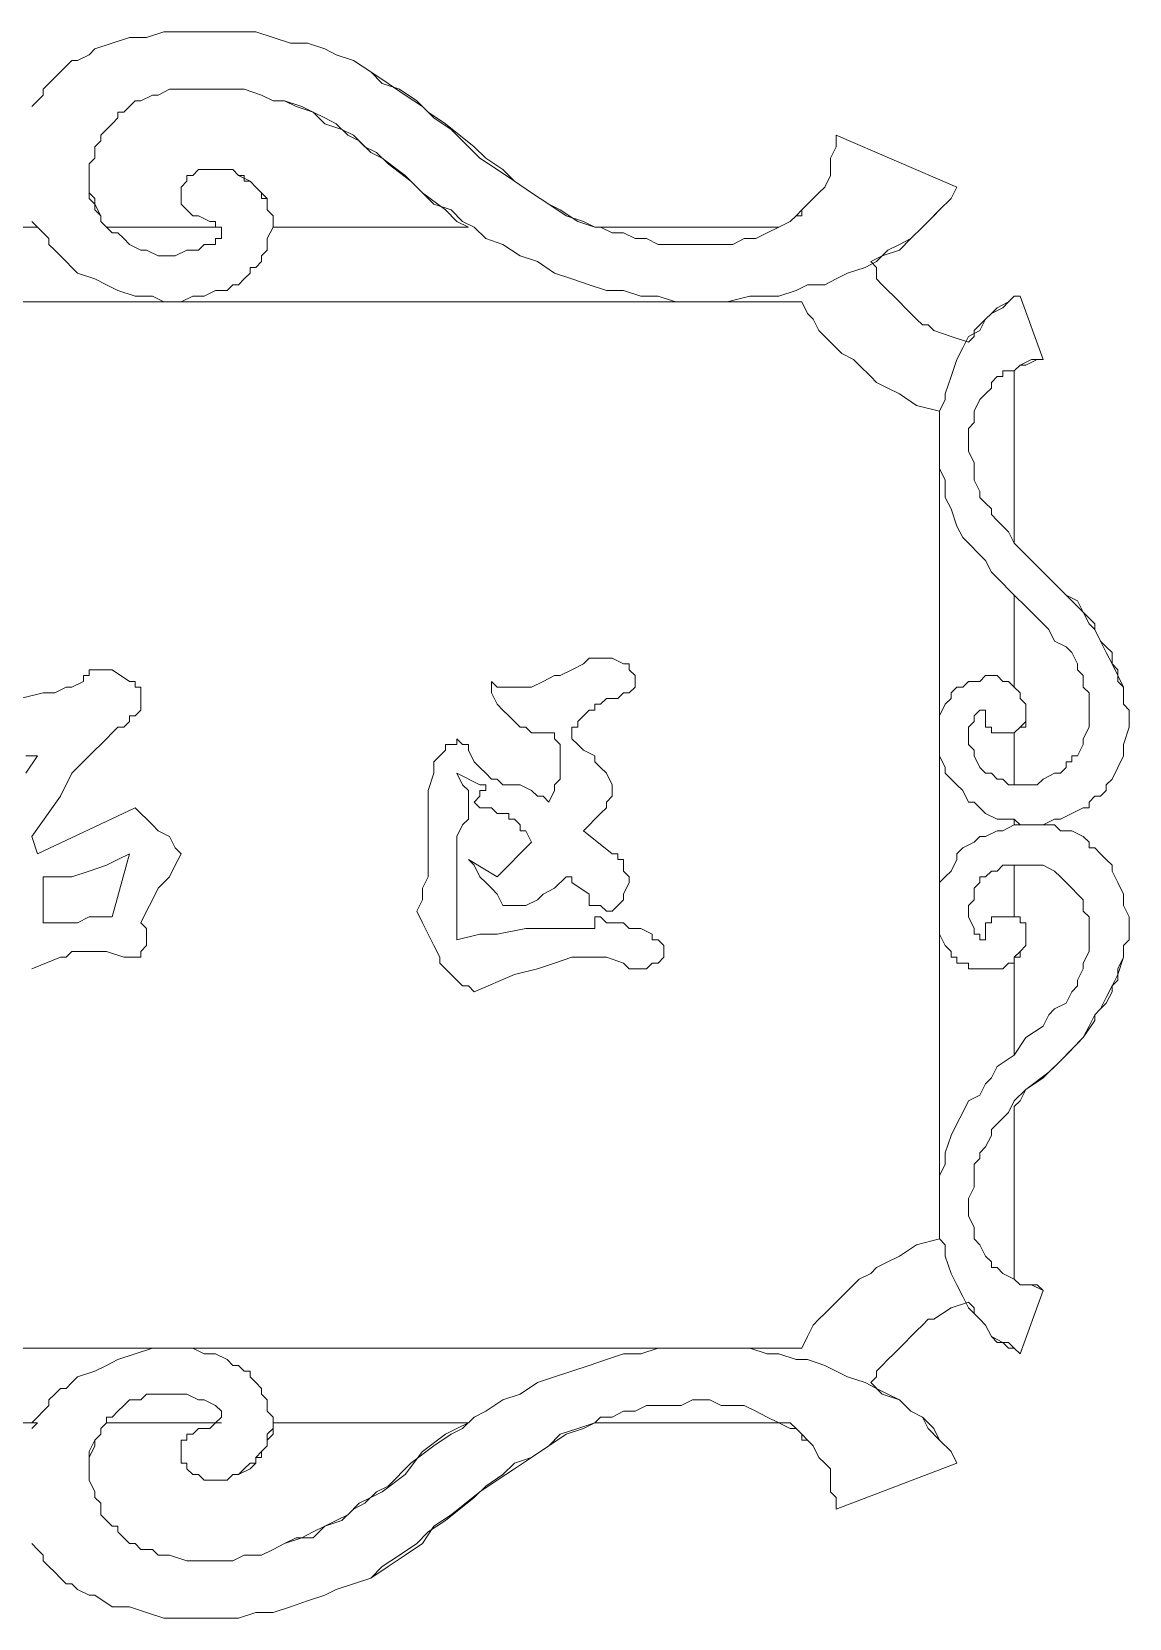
# Model space of a CAD drawing. Extents: x -66030 to 95157, y -13132 to 45879.
# Drawn here: x 1293 to 2039, y 8440 to 9518 of the extents above; entities that cross this region are included whole.
import ezdxf

# ---------------------------------------------------------------- set-up
doc = ezdxf.new("R2010")
doc.units = 0
doc.header["$LTSCALE"] = 100
doc.header["$MEASUREMENT"] = 0
doc.layers.get('0').update_dxf_attribs({"linetype": 'CONTINUOUS'})

msp = doc.modelspace()

# ---------------------------------------------------------------- linework, layer by layer
at = {"lineweight": 0}
for points in [[(1293.2, 9389.1), (1297.1, 9385.2), (1301, 9381.3), (1304.9, 9377.4), (1304.9, 9373.5), (1308.8, 9369.6), (1312.7, 9365.7), (1316.6, 9361.8), (1320.5, 9357.9), (1324.4, 9354), (1336.2, 9350.1), (1344, 9346.1), (1351.8, 9342.2), (1363.5, 9338.3), (1375.2, 9338.3), (1383, 9334.4), (1394.8, 9334.4), (1402.6, 9338.3), (1410.4, 9338.3), (1418.2, 9342.2), (1426, 9342.2), (1429.9, 9346.1), (1433.8, 9346.1), (1437.7, 9350.1), (1441.6, 9354), (1441.6, 9357.9), (1445.5, 9357.9), (1449.4, 9361.8), (1449.4, 9365.7), (1453.3, 9369.6), (1453.3, 9373.5), (1453.3, 9377.4), (1457.2, 9385.2), (1457.2, 9389.1), (1457.2, 9393), (1453.3, 9396.9), (1453.3, 9400.8), (1453.3, 9404.7), (1449.4, 9408.6), (1445.5, 9412.5), (1445.5, 9412.5), (1441.6, 9416.5), (1433.8, 9420.4), (1429.9, 9424.3), (1426, 9424.3), (1418.2, 9424.3), (1414.3, 9424.3), (1410.4, 9424.3), (1406.5, 9424.3), (1402.6, 9420.4), (1398.7, 9420.4), (1398.7, 9416.5), (1394.8, 9412.5), (1394.8, 9408.6), (1394.8, 9404.7), (1394.8, 9404.7), (1394.8, 9400.8), (1398.7, 9396.9), (1398.7, 9396.9), (1398.7, 9396.9), (1402.6, 9393), (1406.5, 9393), (1414.3, 9389.1), (1414.3, 9389.1), (1418.2, 9389.1), (1418.2, 9385.2), (1422.1, 9385.2), (1422.1, 9381.3), (1422.1, 9381.3), (1422.1, 9377.4), (1422.1, 9377.4), (1418.2, 9377.4), (1418.2, 9373.5), (1410.4, 9373.5), (1406.5, 9369.6), (1398.7, 9369.6), (1390.8, 9365.7), (1386.9, 9365.7), (1379.1, 9365.7), (1371.3, 9369.6), (1367.4, 9369.6), (1359.6, 9373.5), (1355.7, 9377.4), (1351.8, 9381.3), (1347.9, 9381.3), (1344, 9385.2), (1344, 9385.2), (1340.1, 9389.1), (1340.1, 9393), (1336.2, 9400.8), (1332.3, 9404.7), (1332.3, 9412.5), (1332.3, 9420.4), (1332.3, 9428.2), (1336.2, 9432.1), (1336.2, 9439.9), (1340.1, 9443.8), (1340.1, 9447.7), (1344, 9451.6), (1347.9, 9455.5), (1351.8, 9459.4), (1351.8, 9463.3), (1355.7, 9463.3), (1359.6, 9467.2), (1363.5, 9471.1), (1367.4, 9471.1), (1375.2, 9475), (1379.1, 9475), (1386.9, 9478.9), (1398.7, 9478.9), (1406.5, 9478.9), (1418.2, 9478.9), (1429.9, 9478.9), (1437.7, 9478.9), (1449.4, 9475), (1457.2, 9471.1), (1465.1, 9471.1), (1476.8, 9467.2), (1484.6, 9463.3), (1492.4, 9455.5), (1504.1, 9451.6), (1511.9, 9447.7), (1519.7, 9439.9), (1527.6, 9436), (1535.4, 9428.2), (1551, 9416.5), (1566.6, 9400.8), (1578.3, 9396.9), (1586.1, 9389.1), (1594, 9385.2), (1601.8, 9377.4), (1613.5, 9373.5), (1625.2, 9365.7), (1636.9, 9361.8), (1648.6, 9354), (1660.4, 9350.1), (1672.1, 9346.1), (1683.8, 9342.2), (1695.5, 9342.2), (1707.2, 9338.3), (1718.9, 9338.3), (1730.7, 9334.4), (1742.4, 9334.4), (1754.1, 9334.4), (1765.8, 9334.4), (1781.4, 9338.3), (1793.2, 9338.3), (1801, 9338.3), (1812.7, 9342.2), (1820.5, 9346.1), (1832.2, 9346.1), (1840, 9350.1), (1847.8, 9354), (1859.6, 9357.9), (1867.4, 9361.8), (1875.2, 9369.6), (1883, 9373.5), (1890.8, 9377.4), (1898.6, 9385.2), (1906.4, 9393), (1910.3, 9396.9), (1918.2, 9404.7), (1922.1, 9412.5), (1922.1, 9412.5), (1840, 9447.7), (1840, 9439.9), (1836.1, 9432.1), (1836.1, 9424.3), (1836.1, 9420.4), (1832.2, 9412.5), (1828.3, 9408.6), (1824.4, 9404.7), (1820.5, 9400.8), (1816.6, 9396.9), (1816.6, 9393), (1812.7, 9393), (1808.8, 9389.1), (1801, 9385.2), (1793.2, 9381.3), (1785.3, 9377.4), (1777.5, 9377.4), (1769.7, 9373.5), (1761.9, 9373.5), (1754.1, 9373.5), (1742.4, 9373.5), (1734.6, 9373.5), (1726.8, 9373.5), (1718.9, 9373.5), (1711.1, 9377.4), (1703.3, 9377.4), (1695.5, 9381.3), (1687.7, 9381.3), (1679.9, 9385.2), (1676, 9385.2), (1668.2, 9389.1), (1656.5, 9393), (1644.7, 9400.8), (1633, 9408.6), (1621.3, 9416.5), (1609.6, 9424.3), (1597.9, 9432.1), (1578.3, 9451.6), (1566.6, 9459.4), (1558.8, 9467.2), (1547.1, 9475), (1535.4, 9482.9), (1523.6, 9490.7), (1511.9, 9498.5), (1500.2, 9502.4), (1492.4, 9506.3), (1480.7, 9510.2), (1469, 9510.2), (1457.2, 9514.1), (1445.5, 9518), (1433.8, 9518), (1422.1, 9518), (1406.5, 9518), (1394.8, 9518), (1383, 9518), (1371.3, 9514.1), (1359.6, 9514.1), (1347.9, 9510.2), (1336.2, 9506.3), (1332.3, 9502.4), (1324.4, 9498.5), (1320.5, 9498.5), (1316.6, 9494.6), (1312.7, 9490.7), (1308.8, 9486.8), (1304.9, 9482.9), (1301, 9478.9), (1301, 9475), (1297.1, 9471.1), (1293.2, 9467.2)], [(1293.2, 9467.2), (1297.1, 9471.1), (1301, 9475), (1301, 9478.9), (1304.9, 9482.9), (1308.8, 9486.8), (1312.7, 9490.7), (1316.6, 9494.6), (1320.5, 9498.5), (1324.4, 9498.5), (1332.3, 9502.4), (1336.2, 9506.3), (1347.9, 9510.2), (1359.6, 9514.1), (1371.3, 9514.1), (1383, 9518), (1394.8, 9518), (1406.5, 9518), (1422.1, 9518), (1433.8, 9518), (1445.5, 9518), (1457.2, 9514.1), (1469, 9510.2), (1480.7, 9510.2), (1492.4, 9506.3), (1500.2, 9502.4), (1511.9, 9498.5), (1523.6, 9490.7), (1531.5, 9482.9), (1543.2, 9478.9), (1554.9, 9471.1), (1562.7, 9463.3), (1574.4, 9455.5), (1594, 9439.9), (1601.8, 9432.1), (1613.5, 9424.3), (1621.3, 9416.5), (1633, 9408.6), (1644.7, 9400.8), (1652.5, 9396.9), (1664.3, 9389.1), (1676, 9385.2), (1801, 9385.2), (1808.8, 9389.1), (1812.7, 9393), (1816.6, 9396.9), (1820.5, 9400.8), (1824.4, 9404.7), (1828.3, 9408.6), (1832.2, 9412.5), (1836.1, 9420.4), (1836.1, 9424.3), (1836.1, 9432.1), (1840, 9439.9), (1840, 9447.7), (1922.1, 9412.5), (1918.2, 9404.7), (1910.3, 9396.9), (1902.5, 9389.1), (1898.6, 9385.2), (1890.8, 9377.4), (1883, 9369.6), (1871.3, 9365.7), (1863.5, 9361.8), (1867.4, 9357.9), (1867.4, 9350.1), (1871.3, 9346.1), (1875.2, 9342.2), (1879.1, 9338.3), (1883, 9334.4), (1886.9, 9330.5), (1890.8, 9326.6), (1894.7, 9322.7), (1898.6, 9318.8), (1902.5, 9318.8), (1906.4, 9314.9), (1918.2, 9311), (1929.9, 9307.1), (1933.8, 9311), (1933.8, 9314.9), (1937.7, 9318.8), (1941.6, 9322.7), (1945.5, 9326.6), (1953.3, 9330.5), (1957.2, 9334.4), (1961.1, 9338.3), (1965, 9338.3), (1980.6, 9295.4), (1976.7, 9295.4), (1968.9, 9291.5), (1965, 9291.5), (1961.1, 9287.6), (1961.1, 9170.4), (1965, 9166.5), (1968.9, 9162.6), (1980.6, 9150.8), (1992.4, 9139.1), (1996.3, 9135.2), (2004.1, 9131.3), (2008, 9123.5), (2011.9, 9115.7), (2015.8, 9111.8), (2019.7, 9104), (2023.6, 9096.2), (2027.5, 9088.4), (2031.4, 9080.5), (2035.3, 9072.7), (2035.3, 9068.8), (2035.3, 9061), (2039.2, 9057.1), (2039.2, 9053.2), (2039.2, 9049.3), (2039.2, 9045.4), (2035.3, 9033.7), (2035.3, 9025.9), (2031.4, 9018), (2027.5, 9010.2), (2027.5, 9010.2), (2023.6, 9006.3), (2023.6, 9002.4), (2019.7, 8998.5), (2015.8, 8998.5), (2011.9, 8994.6), (2011.9, 8990.7), (2008, 8990.7), (2000.2, 8986.8), (1992.4, 8982.9), (1988.5, 8982.9), (1980.6, 8979), (1972.8, 8979), (1972.8, 8979), (1965, 8979), (1961.1, 8979), (1961.1, 8982.9), (1965, 8979), (1972.8, 8979), (1972.8, 8979), (1972.8, 8979), (1972.8, 8979), (1980.6, 8979), (1988.5, 8979), (1992.4, 8975.1), (2000.2, 8975.1), (2008, 8971.2), (2011.9, 8967.3), (2011.9, 8963.4), (2015.8, 8963.4), (2019.7, 8959.5), (2023.6, 8955.5), (2023.6, 8955.5), (2027.5, 8951.6), (2027.5, 8947.7), (2031.4, 8939.9), (2035.3, 8932.1), (2035.3, 8924.3), (2039.2, 8916.5), (2039.2, 8912.6), (2039.2, 8908.7), (2039.2, 8900.9), (2035.3, 8897), (2035.3, 8893.1), (2035.3, 8889.1), (2031.4, 8877.4), (2027.5, 8869.6), (2023.6, 8861.8), (2019.7, 8854), (2015.8, 8850.1), (2011.9, 8842.3), (2008, 8834.5), (2004.1, 8830.6), (1996.3, 8822.7), (1992.4, 8818.8), (1980.6, 8807.1), (1968.9, 8799.3), (1965, 8791.5), (1961.1, 8787.6), (1961.1, 8670.4), (1965, 8666.5), (1968.9, 8666.5), (1976.7, 8666.5), (1980.6, 8662.6), (1965, 8619.6), (1961.1, 8623.5), (1957.2, 8623.5), (1953.3, 8627.4), (1945.5, 8631.4), (1941.6, 8639.2), (1937.7, 8643.1), (1933.8, 8647), (1933.8, 8650.9), (1929.9, 8654.8), (1918.2, 8650.9), (1906.4, 8643.1), (1902.5, 8643.1), (1898.6, 8639.2), (1894.7, 8635.3), (1890.8, 8631.4), (1886.9, 8627.4), (1883, 8623.5), (1879.1, 8619.6), (1875.2, 8615.7), (1871.3, 8611.8), (1867.4, 8607.9), (1867.4, 8604), (1863.5, 8600.1), (1871.3, 8592.3), (1883, 8588.4), (1890.8, 8580.6), (1898.6, 8576.7), (1902.5, 8568.9), (1910.3, 8561), (1918.2, 8553.2), (1922.1, 8545.4), (1840, 8514.2), (1840, 8522), (1836.1, 8525.9), (1836.1, 8533.7), (1836.1, 8541.5), (1832.2, 8545.4), (1828.3, 8549.3), (1824.4, 8557.1), (1820.5, 8561), (1816.6, 8565), (1812.7, 8568.9), (1808.8, 8572.8), (1801, 8572.8), (1676, 8572.8), (1664.3, 8568.9), (1652.5, 8565), (1644.7, 8557.1), (1633, 8549.3), (1621.3, 8545.4), (1613.5, 8537.6), (1601.8, 8529.8), (1594, 8522), (1574.4, 8506.4), (1562.7, 8498.6), (1554.9, 8490.7), (1543.2, 8482.9), (1531.5, 8475.1), (1523.6, 8467.3), (1511.9, 8463.4), (1500.2, 8459.5), (1492.4, 8455.6), (1480.7, 8451.7), (1469, 8447.8), (1457.2, 8443.9), (1445.5, 8443.9), (1433.8, 8440), (1422.1, 8440), (1406.5, 8440), (1394.8, 8440), (1383, 8440), (1371.3, 8443.9), (1359.6, 8447.8), (1347.9, 8447.8), (1336.2, 8455.6), (1332.3, 8455.6), (1324.4, 8459.5), (1320.5, 8463.4), (1316.6, 8463.4), (1312.7, 8467.3), (1308.8, 8471.2), (1304.9, 8475.1), (1301, 8479), (1301, 8482.9), (1297.1, 8486.8), (1293.2, 8490.7)], [(1273.7, 9385.2), (1297.1, 9385.2), (1293.2, 9389.1)], [(750.3, 9334.4), (1816.6, 9334.4), (1820.5, 9326.6), (1824.4, 9322.7), (1828.3, 9314.9), (1832.2, 9311), (1840, 9303.2), (1843.9, 9299.3), (1851.7, 9295.4), (1855.7, 9291.5), (1863.5, 9283.7), (1867.4, 9279.7), (1875.2, 9275.8), (1883, 9271.9), (1894.7, 9264.1), (1910.3, 9260.2), (1910.3, 9037.6), (1910.3, 8697.8), (1894.7, 8693.8), (1883, 8686), (1875.2, 8682.1), (1867.4, 8678.2), (1863.5, 8674.3), (1855.7, 8670.4), (1851.7, 8666.5), (1843.9, 8658.7), (1840, 8654.8), (1832.2, 8647), (1828.3, 8643.1), (1824.4, 8639.2), (1820.5, 8631.4), (1816.6, 8623.5), (1750.2, 8623.5), (1750.2, 8623.5), (820.6, 8623.5)], [(1285.4, 9064.9), (1301, 9068.8), (1308.8, 9068.8), (1316.6, 9072.7), (1320.5, 9072.7), (1328.3, 9076.6), (1328.3, 9080.5), (1332.3, 9080.5), (1332.3, 9080.5), (1332.3, 9084.4), (1332.3, 9084.4), (1336.2, 9084.4), (1336.2, 9084.4), (1340.1, 9084.4), (1340.1, 9084.4), (1344, 9084.4), (1347.9, 9084.4), (1359.6, 9076.6), (1363.5, 9076.6), (1363.5, 9076.6), (1363.5, 9072.7), (1367.4, 9072.7), (1367.4, 9068.8), (1367.4, 9064.9), (1367.4, 9061), (1367.4, 9057.1), (1363.5, 9053.2), (1359.6, 9053.2), (1359.6, 9049.3), (1355.7, 9045.4), (1351.8, 9045.4), (1347.9, 9041.5), (1344, 9037.6), (1340.1, 9033.7), (1336.2, 9029.8), (1332.3, 9025.9), (1320.5, 9014.1), (1312.7, 8998.5), (1293.2, 8971.2), (1297.1, 8959.5), (1363.5, 8990.7), (1375.2, 8979), (1379.1, 8975.1), (1386.9, 8971.2), (1390.8, 8963.4), (1394.8, 8959.5), (1394.8, 8959.5), (1390.8, 8951.6), (1386.9, 8943.8), (1379.1, 8936), (1375.2, 8928.2), (1371.3, 8920.4), (1367.4, 8912.6), (1371.3, 8908.7), (1371.3, 8908.7), (1371.3, 8904.8), (1371.3, 8904.8), (1371.3, 8900.9), (1371.3, 8900.9), (1371.3, 8897), (1367.4, 8893.1), (1367.4, 8889.1), (1367.4, 8889.1), (1363.5, 8889.1), (1363.5, 8889.1), (1359.6, 8889.1), (1355.7, 8889.1), (1344, 8893.1), (1336.2, 8893.1), (1336.2, 8893.1), (1336.2, 8893.1), (1328.3, 8893.1), (1324.4, 8893.1), (1320.5, 8893.1), (1316.6, 8889.1), (1312.7, 8889.1), (1293.2, 8881.3)], [(1289.3, 9014.1), (1297.1, 9025.9), (1289.3, 9025.9)], [(1293.2, 8572.8), (1297.1, 8576.7), (1301, 8580.6), (1304.9, 8584.5), (1304.9, 8588.4), (1308.8, 8592.3), (1312.7, 8596.2), (1316.6, 8596.2), (1320.5, 8600.1), (1324.4, 8604), (1336.2, 8607.9), (1344, 8611.8), (1351.8, 8615.7), (1363.5, 8619.6), (1375.2, 8623.5), (1383, 8623.5), (1394.8, 8623.5), (1402.6, 8623.5), (1410.4, 8619.6), (1418.2, 8619.6), (1426, 8615.7), (1429.9, 8611.8), (1433.8, 8611.8), (1437.7, 8607.9), (1441.6, 8607.9), (1441.6, 8604), (1445.5, 8600.1), (1449.4, 8596.2), (1449.4, 8592.3), (1453.3, 8588.4), (1453.3, 8584.5), (1453.3, 8580.6), (1457.2, 8576.7), (1457.2, 8572.8), (1457.2, 8568.9), (1453.3, 8565), (1453.3, 8561), (1453.3, 8557.1), (1449.4, 8553.2), (1445.5, 8549.3), (1445.5, 8545.4), (1441.6, 8541.5), (1433.8, 8537.6), (1429.9, 8537.6), (1426, 8533.7), (1418.2, 8533.7), (1414.3, 8533.7), (1410.4, 8533.7), (1406.5, 8537.6), (1402.6, 8537.6), (1398.7, 8541.5), (1398.7, 8545.4), (1394.8, 8545.4), (1394.8, 8549.3), (1394.8, 8553.2), (1394.8, 8557.1), (1394.8, 8561), (1398.7, 8561), (1398.7, 8561), (1398.7, 8565), (1402.6, 8565), (1406.5, 8568.9), (1414.3, 8568.9), (1414.3, 8568.9), (1418.2, 8572.8), (1418.2, 8572.8), (1422.1, 8576.7), (1422.1, 8576.7), (1422.1, 8580.6), (1422.1, 8580.6), (1422.1, 8580.6), (1418.2, 8584.5), (1418.2, 8584.5), (1410.4, 8588.4), (1406.5, 8588.4), (1398.7, 8592.3), (1390.8, 8592.3), (1386.9, 8592.3), (1379.1, 8592.3), (1371.3, 8592.3), (1367.4, 8588.4), (1359.6, 8588.4), (1355.7, 8584.5), (1351.8, 8580.6), (1347.9, 8576.7), (1344, 8576.7), (1344, 8572.8), (1340.1, 8568.9), (1340.1, 8565), (1336.2, 8561), (1332.3, 8553.2), (1332.3, 8545.4), (1332.3, 8541.5), (1332.3, 8533.7), (1336.2, 8525.9), (1336.2, 8522), (1340.1, 8518.1), (1340.1, 8510.3), (1344, 8506.4), (1347.9, 8502.5), (1351.8, 8502.5), (1351.8, 8498.6), (1355.7, 8494.6), (1359.6, 8490.7), (1363.5, 8490.7), (1367.4, 8486.8), (1375.2, 8486.8), (1379.1, 8482.9), (1386.9, 8482.9), (1398.7, 8479), (1406.5, 8479), (1418.2, 8479), (1429.9, 8479), (1437.7, 8482.9), (1449.4, 8482.9), (1457.2, 8486.8), (1465.1, 8490.7), (1476.8, 8494.6), (1484.6, 8498.6), (1492.4, 8502.5), (1504.1, 8506.4), (1511.9, 8514.2), (1519.7, 8518.1), (1527.6, 8525.9), (1535.4, 8529.8), (1551, 8545.4), (1566.6, 8557.1), (1578.3, 8565), (1586.1, 8568.9), (1594, 8576.7), (1601.8, 8580.6), (1613.5, 8588.4), (1625.2, 8592.3), (1636.9, 8600.1), (1648.6, 8604), (1660.4, 8607.9), (1672.1, 8611.8), (1683.8, 8615.7), (1695.5, 8619.6), (1707.2, 8619.6), (1718.9, 8623.5), (1730.7, 8623.5), (1742.4, 8623.5), (1754.1, 8623.5), (1765.8, 8623.5), (1781.4, 8623.5), (1793.2, 8619.6), (1801, 8619.6), (1812.7, 8615.7), (1820.5, 8615.7), (1832.2, 8611.8), (1840, 8607.9), (1847.8, 8604), (1859.6, 8600.1), (1867.4, 8596.2), (1875.2, 8592.3), (1883, 8588.4), (1890.8, 8580.6), (1898.6, 8576.7), (1906.4, 8568.9), (1910.3, 8561), (1918.2, 8553.2), (1922.1, 8545.4), (1922.1, 8545.4), (1840, 8514.2), (1840, 8522), (1836.1, 8525.9), (1836.1, 8533.7), (1836.1, 8541.5), (1832.2, 8545.4), (1828.3, 8549.3), (1824.4, 8557.1), (1820.5, 8561), (1816.6, 8561), (1816.6, 8565), (1812.7, 8568.9), (1808.8, 8568.9), (1801, 8572.8), (1793.2, 8576.7), (1785.3, 8580.6), (1777.5, 8584.5), (1769.7, 8584.5), (1761.9, 8584.5), (1754.1, 8588.4), (1742.4, 8588.4), (1734.6, 8584.5), (1726.8, 8584.5), (1718.9, 8584.5), (1711.1, 8584.5), (1703.3, 8580.6), (1695.5, 8580.6), (1687.7, 8576.7), (1679.9, 8576.7), (1676, 8572.8), (1668.2, 8568.9), (1656.5, 8565), (1644.7, 8557.1), (1633, 8549.3), (1621.3, 8541.5), (1609.6, 8533.7), (1597.9, 8525.9), (1578.3, 8510.3), (1566.6, 8502.5), (1558.8, 8490.7), (1547.1, 8482.9), (1535.4, 8475.1), (1523.6, 8467.3), (1511.9, 8463.4), (1500.2, 8459.5), (1492.4, 8455.6), (1480.7, 8451.7), (1469, 8447.8), (1457.2, 8443.9), (1445.5, 8443.9), (1433.8, 8440), (1422.1, 8440), (1406.5, 8440), (1394.8, 8440), (1383, 8440), (1371.3, 8443.9), (1359.6, 8447.8), (1347.9, 8447.8), (1336.2, 8455.6), (1332.3, 8455.6), (1324.4, 8459.5), (1320.5, 8463.4), (1316.6, 8463.4), (1312.7, 8467.3), (1308.8, 8471.2), (1304.9, 8475.1), (1301, 8479), (1301, 8482.9), (1297.1, 8486.8), (1293.2, 8490.7)], [(1293.2, 8568.9), (1297.1, 8572.8), (1273.7, 8572.8)]]:
    msp.add_lwpolyline(points, dxfattribs=at)
for points in [[(1344, 9385.2), (1422.1, 9385.2), (1418.2, 9385.2), (1418.2, 9389.1), (1414.3, 9389.1), (1414.3, 9389.1), (1406.5, 9393), (1402.6, 9393), (1398.7, 9396.9), (1398.7, 9396.9), (1398.7, 9396.9), (1394.8, 9400.8), (1394.8, 9404.7), (1394.8, 9404.7), (1394.8, 9408.6), (1394.8, 9412.5), (1398.7, 9416.5), (1398.7, 9420.4), (1402.6, 9420.4), (1406.5, 9424.3), (1410.4, 9424.3), (1414.3, 9424.3), (1418.2, 9424.3), (1426, 9424.3), (1429.9, 9424.3), (1433.8, 9420.4), (1437.7, 9420.4), (1437.7, 9416.5), (1441.6, 9416.5), (1445.5, 9412.5), (1445.5, 9412.5), (1449.4, 9408.6), (1449.4, 9404.7), (1453.3, 9404.7), (1453.3, 9400.8), (1453.3, 9396.9), (1457.2, 9393), (1457.2, 9393), (1457.2, 9385.2), (1590, 9385.2), (1582.2, 9389.1), (1574.4, 9396.9), (1558.8, 9408.6), (1547.1, 9420.4), (1531.5, 9432.1), (1523.6, 9436), (1515.8, 9443.8), (1508, 9447.7), (1500.2, 9455.5), (1492.4, 9459.4), (1484.6, 9463.3), (1472.9, 9467.2), (1465.1, 9471.1), (1457.2, 9471.1), (1449.4, 9475), (1437.7, 9478.9), (1429.9, 9478.9), (1418.2, 9478.9), (1406.5, 9478.9), (1398.7, 9478.9), (1386.9, 9478.9), (1379.1, 9475), (1375.2, 9475), (1367.4, 9471.1), (1363.5, 9471.1), (1359.6, 9467.2), (1355.7, 9463.3), (1351.8, 9463.3), (1351.8, 9459.4), (1347.9, 9455.5), (1344, 9451.6), (1340.1, 9447.7), (1340.1, 9443.8), (1336.2, 9439.9), (1336.2, 9432.1), (1332.3, 9428.2), (1332.3, 9420.4), (1332.3, 9416.5), (1332.3, 9408.6), (1336.2, 9404.7), (1336.2, 9396.9), (1340.1, 9393), (1340.1, 9389.1), (1344, 9385.2)], [(1980.6, 9295.4), (1965, 9338.3), (1961.1, 9338.3), (1957.2, 9334.4), (1949.4, 9330.5), (1945.5, 9326.6), (1941.6, 9322.7), (1937.7, 9314.9), (1929.9, 9311), (1926, 9303.2), (1922.1, 9295.4), (1918.2, 9283.7), (1914.2, 9271.9), (1914.2, 9268), (1910.3, 9260.2), (1910.3, 9256.3), (1910.3, 9248.5), (1910.3, 9240.7), (1910.3, 9232.9), (1910.3, 9229), (1910.3, 9225.1), (1910.3, 9221.2), (1914.2, 9213.3), (1914.2, 9201.6), (1918.2, 9193.8), (1922.1, 9182.1), (1926, 9174.3), (1929.9, 9170.4), (1937.7, 9162.6), (1941.6, 9158.7), (1945.5, 9150.8), (1949.4, 9146.9), (1961.1, 9135.2), (1968.9, 9127.4), (1980.6, 9115.7), (1984.6, 9111.8), (1988.5, 9104), (1996.3, 9100.1), (2000.2, 9096.2), (2004.1, 9088.4), (2004.1, 9084.4), (2008, 9080.5), (2008, 9072.7), (2011.9, 9068.8), (2011.9, 9061), (2011.9, 9057.1), (2011.9, 9049.3), (2011.9, 9045.4), (2008, 9037.6), (2008, 9033.7), (2004.1, 9025.9), (2000.2, 9025.9), (2000.2, 9022), (1996.3, 9022), (1996.3, 9018), (1992.4, 9014.1), (1988.5, 9014.1), (1980.6, 9010.2), (1980.6, 9010.2), (1976.7, 9006.3), (1968.9, 9006.3), (1965, 9006.3), (1961.1, 9006.3), (1957.2, 9006.3), (1953.3, 9010.2), (1949.4, 9010.2), (1945.5, 9014.1), (1941.6, 9014.1), (1941.6, 9014.1), (1937.7, 9018), (1937.7, 9018), (1933.8, 9025.9), (1933.8, 9029.8), (1929.9, 9033.7), (1929.9, 9037.6), (1929.9, 9045.4), (1933.8, 9049.3), (1933.8, 9049.3), (1933.8, 9053.2), (1933.8, 9053.2), (1937.7, 9057.1), (1937.7, 9057.1), (1941.6, 9057.1), (1941.6, 9053.2), (1941.6, 9049.3), (1941.6, 9049.3), (1941.6, 9045.4), (1945.5, 9045.4), (1945.5, 9041.5), (1949.4, 9041.5), (1953.3, 9041.5), (1957.2, 9041.5), (1961.1, 9041.5), (1961.1, 9041.5), (1965, 9045.4), (1965, 9045.4), (1968.9, 9045.4), (1968.9, 9049.3), (1968.9, 9053.2), (1968.9, 9057.1), (1968.9, 9061), (1965, 9064.9), (1965, 9068.8), (1965, 9068.8), (1961.1, 9072.7), (1961.1, 9072.7), (1957.2, 9076.6), (1953.3, 9076.6), (1953.3, 9076.6), (1949.4, 9080.5), (1945.5, 9080.5), (1941.6, 9080.5), (1941.6, 9080.5), (1937.7, 9076.6), (1933.8, 9076.6), (1929.9, 9076.6), (1929.9, 9076.6), (1926, 9072.7), (1922.1, 9072.7), (1922.1, 9072.7), (1918.2, 9068.8), (1918.2, 9068.8), (1918.2, 9064.9), (1914.2, 9061), (1910.3, 9053.2), (1910.3, 9049.3), (1910.3, 9045.4), (1910.3, 9037.6), (1910.3, 9029.8), (1910.3, 9025.9), (1914.2, 9018), (1914.2, 9014.1), (1918.2, 9010.2), (1922.1, 9006.3), (1926, 9002.4), (1929.9, 8994.6), (1933.8, 8994.6), (1937.7, 8990.7), (1941.6, 8986.8), (1949.4, 8982.9), (1953.3, 8982.9), (1961.1, 8982.9), (1965, 8979), (1972.8, 8979), (1972.8, 8979), (1972.8, 8979), (1972.8, 8979), (1980.6, 8979), (1988.5, 8979), (1992.4, 8975.1), (2000.2, 8975.1), (2008, 8971.2), (2011.9, 8967.3), (2011.9, 8963.4), (2015.8, 8963.4), (2019.7, 8959.5), (2023.6, 8955.5), (2023.6, 8955.5), (2027.5, 8951.6), (2027.5, 8947.7), (2031.4, 8939.9), (2035.3, 8932.1), (2035.3, 8924.3), (2039.2, 8916.5), (2039.2, 8912.6), (2039.2, 8908.7), (2039.2, 8900.9), (2035.3, 8897), (2035.3, 8893.1), (2035.3, 8889.1), (2031.4, 8881.3), (2031.4, 8873.5), (2027.5, 8869.6), (2027.5, 8865.7), (2023.6, 8857.9), (2019.7, 8854), (2015.8, 8850.1), (2015.8, 8846.2), (2008, 8834.5), (2000.2, 8826.7), (1992.4, 8818.8), (1984.6, 8811), (1968.9, 8799.3), (1961.1, 8791.5), (1957.2, 8783.7), (1949.4, 8775.9), (1945.5, 8772), (1945.5, 8768.1), (1941.6, 8760.3), (1937.7, 8756.3), (1937.7, 8752.4), (1933.8, 8748.5), (1933.8, 8740.7), (1933.8, 8732.9), (1929.9, 8725.1), (1929.9, 8717.3), (1929.9, 8713.4), (1933.8, 8705.6), (1933.8, 8697.8), (1937.7, 8693.8), (1941.6, 8686), (1945.5, 8682.1), (1945.5, 8678.2), (1949.4, 8678.2), (1953.3, 8674.3), (1953.3, 8674.3), (1961.1, 8670.4), (1965, 8666.5), (1972.8, 8666.5), (1980.6, 8662.6), (1965, 8619.6), (1961.1, 8623.5), (1957.2, 8627.4), (1949.4, 8627.4), (1945.5, 8631.4), (1941.6, 8639.2), (1937.7, 8643.1), (1929.9, 8650.9), (1926, 8658.7), (1922.1, 8666.5), (1918.2, 8674.3), (1914.2, 8686), (1914.2, 8693.8), (1910.3, 8697.8), (1910.3, 8705.6), (1910.3, 8709.5), (1910.3, 8717.3), (1910.3, 8725.1), (1910.3, 8729), (1910.3, 8732.9), (1910.3, 8740.7), (1914.2, 8748.5), (1914.2, 8756.3), (1918.2, 8768.1), (1922.1, 8775.9), (1926, 8783.7), (1929.9, 8791.5), (1937.7, 8795.4), (1941.6, 8803.2), (1945.5, 8807.1), (1949.4, 8814.9), (1961.1, 8822.7), (1968.9, 8834.5), (1980.6, 8842.3), (1984.6, 8850.1), (1988.5, 8854), (1996.3, 8857.9), (2000.2, 8865.7), (2004.1, 8869.6), (2004.1, 8873.5), (2008, 8881.3), (2008, 8885.2), (2011.9, 8893.1), (2011.9, 8897), (2011.9, 8904.8), (2011.9, 8908.7), (2011.9, 8916.5), (2008, 8920.4), (2008, 8928.2), (2004.1, 8932.1), (2000.2, 8936), (2000.2, 8936), (1996.3, 8939.9), (1996.3, 8939.9), (1992.4, 8943.8), (1988.5, 8947.7), (1980.6, 8951.6), (1980.6, 8951.6), (1976.7, 8951.6), (1968.9, 8951.6), (1965, 8951.6), (1961.1, 8951.6), (1957.2, 8951.6), (1953.3, 8951.6), (1949.4, 8947.7), (1945.5, 8947.7), (1941.6, 8943.8), (1941.6, 8943.8), (1937.7, 8943.8), (1937.7, 8939.9), (1933.8, 8936), (1933.8, 8928.2), (1929.9, 8924.3), (1929.9, 8920.4), (1929.9, 8916.5), (1933.8, 8908.7), (1933.8, 8908.7), (1933.8, 8904.8), (1933.8, 8904.8), (1937.7, 8904.8), (1937.7, 8900.9), (1941.6, 8900.9), (1941.6, 8904.8), (1941.6, 8908.7), (1941.6, 8912.6), (1941.6, 8912.6), (1945.5, 8912.6), (1945.5, 8916.5), (1949.4, 8916.5), (1953.3, 8916.5), (1957.2, 8916.5), (1961.1, 8916.5), (1961.1, 8916.5), (1965, 8916.5), (1965, 8912.6), (1968.9, 8912.6), (1968.9, 8908.7), (1968.9, 8904.8), (1968.9, 8900.9), (1968.9, 8897), (1965, 8893.1), (1965, 8893.1), (1965, 8889.1), (1961.1, 8889.1), (1961.1, 8885.2), (1957.2, 8885.2), (1953.3, 8881.3), (1953.3, 8881.3), (1949.4, 8881.3), (1945.5, 8881.3), (1941.6, 8881.3), (1941.6, 8881.3), (1937.7, 8881.3), (1933.8, 8881.3), (1929.9, 8881.3), (1929.9, 8885.2), (1926, 8885.2), (1922.1, 8885.2), (1922.1, 8889.1), (1918.2, 8889.1), (1918.2, 8893.1), (1918.2, 8893.1), (1914.2, 8897), (1910.3, 8904.8), (1910.3, 8908.7), (1910.3, 8916.5), (1910.3, 8920.4), (1910.3, 8928.2), (1910.3, 8932.1), (1910.3, 8939.9), (1914.2, 8943.8), (1918.2, 8947.7), (1922.1, 8955.5), (1922.1, 8959.5), (1926, 8963.4), (1933.8, 8967.3), (1937.7, 8971.2), (1941.6, 8971.2), (1949.4, 8975.1), (1953.3, 8975.1), (1961.1, 8979), (1965, 8979), (1972.8, 8979), (1972.8, 8979), (1980.6, 8979), (1988.5, 8982.9), (1992.4, 8982.9), (2000.2, 8986.8), (2008, 8990.7), (2011.9, 8990.7), (2011.9, 8994.6), (2015.8, 8998.5), (2019.7, 8998.5), (2023.6, 9002.4), (2023.6, 9006.3), (2027.5, 9010.2), (2027.5, 9010.2), (2031.4, 9018), (2035.3, 9025.9), (2035.3, 9033.7), (2039.2, 9045.4), (2039.2, 9049.3), (2039.2, 9053.2), (2039.2, 9057.1), (2035.3, 9061), (2035.3, 9068.8), (2035.3, 9072.7), (2031.4, 9076.6), (2031.4, 9084.4), (2027.5, 9088.4), (2027.5, 9096.2), (2023.6, 9100.1), (2019.7, 9104), (2015.8, 9111.8), (2015.8, 9115.7), (2008, 9123.5), (2000.2, 9131.3), (1992.4, 9139.1), (1984.6, 9146.9), (1968.9, 9162.6), (1961.1, 9170.4), (1957.2, 9178.2), (1949.4, 9186), (1945.5, 9189.9), (1945.5, 9193.8), (1941.6, 9197.7), (1937.7, 9201.6), (1937.7, 9205.5), (1933.8, 9213.3), (1933.8, 9221.2), (1933.8, 9225.1), (1929.9, 9232.9), (1929.9, 9240.7), (1929.9, 9248.5), (1933.8, 9252.4), (1933.8, 9260.2), (1937.7, 9268), (1941.6, 9271.9), (1945.5, 9275.8), (1945.5, 9279.7), (1949.4, 9283.7), (1953.3, 9283.7), (1953.3, 9287.6), (1961.1, 9287.6), (1965, 9291.5), (1972.8, 9295.4), (1980.6, 9295.4)], [(1961.1, 9135.2), (1961.1, 9072.7), (1961.1, 9072.7), (1965, 9068.8), (1965, 9064.9), (1968.9, 9061), (1968.9, 9057.1), (1968.9, 9053.2), (1968.9, 9049.3), (1968.9, 9049.3), (1965, 9045.4), (1965, 9045.4), (1961.1, 9041.5), (1961.1, 9041.5), (1961.1, 9006.3), (1965, 9006.3), (1968.9, 9006.3), (1972.8, 9006.3), (1976.7, 9006.3), (1980.6, 9010.2), (1980.6, 9010.2), (1988.5, 9014.1), (1992.4, 9014.1), (1996.3, 9018), (1996.3, 9022), (2000.2, 9022), (2000.2, 9025.9), (2004.1, 9025.9), (2008, 9033.7), (2008, 9037.6), (2011.9, 9045.4), (2011.9, 9049.3), (2011.9, 9057.1), (2011.9, 9061), (2011.9, 9068.8), (2008, 9072.7), (2008, 9080.5), (2004.1, 9084.4), (2004.1, 9088.4), (2000.2, 9096.2), (1996.3, 9100.1), (1988.5, 9104), (1984.6, 9111.8), (1980.6, 9115.7), (1968.9, 9127.4), (1961.1, 9135.2)], [(1722.9, 8893.1), (1722.9, 8893.1), (1722.9, 8889.1), (1718.9, 8885.2), (1718.9, 8885.2), (1715, 8885.2), (1711.1, 8881.3), (1707.2, 8881.3), (1707.2, 8881.3), (1703.3, 8881.3), (1699.4, 8881.3), (1699.4, 8881.3), (1695.5, 8885.2), (1683.8, 8889.1), (1672.1, 8889.1), (1660.4, 8889.1), (1648.6, 8885.2), (1636.9, 8881.3), (1621.3, 8877.4), (1594, 8865.7), (1590, 8869.6), (1586.1, 8869.6), (1582.2, 8873.5), (1578.3, 8877.4), (1578.3, 8877.4), (1574.4, 8881.3), (1570.5, 8885.2), (1570.5, 8889.1), (1566.6, 8897), (1562.7, 8904.8), (1558.8, 8912.6), (1554.9, 8920.4), (1558.8, 8928.2), (1558.8, 8932.1), (1558.8, 8936), (1562.7, 8943.8), (1562.7, 8955.5), (1562.7, 8971.2), (1562.7, 8986.8), (1562.7, 9002.4), (1566.6, 9014.1), (1566.6, 9022), (1570.5, 9025.9), (1574.4, 9029.8), (1574.4, 9033.7), (1578.3, 9033.7), (1582.2, 9033.7), (1582.2, 9037.6), (1586.1, 9033.7), (1586.1, 9033.7), (1590, 9033.7), (1590, 9029.8), (1594, 9022), (1594, 9022), (1597.9, 9018), (1597.9, 9018), (1601.8, 9014.1), (1605.7, 9010.2), (1605.7, 9010.2), (1609.6, 9010.2), (1613.5, 9006.3), (1617.4, 9006.3), (1621.3, 9006.3), (1625.2, 9006.3), (1633, 9002.4), (1636.9, 8998.5), (1640.8, 8998.5), (1644.7, 8994.6), (1648.6, 9002.4), (1648.6, 9006.3), (1652.5, 9010.2), (1652.5, 9014.1), (1652.5, 9022), (1652.5, 9029.8), (1652.5, 9033.7), (1648.6, 9037.6), (1648.6, 9041.5), (1644.7, 9041.5), (1640.8, 9041.5), (1636.9, 9041.5), (1633, 9041.5), (1633, 9041.5), (1629.1, 9045.4), (1625.2, 9045.4), (1621.3, 9049.3), (1621.3, 9049.3), (1617.4, 9053.2), (1617.4, 9053.2), (1613.5, 9057.1), (1609.6, 9061), (1605.7, 9068.8), (1605.7, 9076.6), (1609.6, 9072.7), (1613.5, 9072.7), (1617.4, 9072.7), (1621.3, 9072.7), (1625.2, 9072.7), (1633, 9072.7), (1640.8, 9076.6), (1648.6, 9080.5), (1652.5, 9080.5), (1660.4, 9084.4), (1668.2, 9088.4), (1672.1, 9092.3), (1679.9, 9092.3), (1683.8, 9092.3), (1687.7, 9092.3), (1695.5, 9088.4), (1695.5, 9088.4), (1699.4, 9088.4), (1699.4, 9084.4), (1699.4, 9084.4), (1703.3, 9080.5), (1703.3, 9076.6), (1703.3, 9076.6), (1703.3, 9072.7), (1703.3, 9072.7), (1703.3, 9072.7), (1699.4, 9068.8), (1695.5, 9068.8), (1691.6, 9064.9), (1687.7, 9064.9), (1683.8, 9064.9), (1679.9, 9061), (1676, 9061), (1676, 9057.1), (1672.1, 9057.1), (1664.3, 9049.3), (1664.3, 9045.4), (1660.4, 9045.4), (1660.4, 9041.5), (1660.4, 9037.6), (1664.3, 9033.7), (1668.2, 9029.8), (1676, 9025.9), (1676, 9022), (1679.9, 9018), (1683.8, 9014.1), (1687.7, 9006.3), (1687.7, 9006.3), (1687.7, 9002.4), (1687.7, 8998.5), (1683.8, 8994.6), (1683.8, 8990.7), (1679.9, 8986.8), (1668.2, 8975.1), (1687.7, 8959.5), (1691.6, 8959.5), (1691.6, 8955.5), (1695.5, 8955.5), (1695.5, 8951.6), (1695.5, 8947.7), (1695.5, 8947.7), (1699.4, 8943.8), (1699.4, 8939.9), (1699.4, 8939.9), (1695.5, 8932.1), (1695.5, 8928.2), (1691.6, 8924.3), (1691.6, 8924.3), (1687.7, 8920.4), (1687.7, 8920.4), (1683.8, 8920.4), (1683.8, 8920.4), (1679.9, 8924.3), (1679.9, 8924.3), (1676, 8924.3), (1672.1, 8924.3), (1672.1, 8928.2), (1672.1, 8932.1), (1660.4, 8939.9), (1660.4, 8943.8), (1656.5, 8943.8), (1648.6, 8936), (1640.8, 8932.1), (1636.9, 8928.2), (1629.1, 8924.3), (1625.2, 8924.3), (1625.2, 8924.3), (1621.3, 8924.3), (1617.4, 8924.3), (1613.5, 8924.3), (1609.6, 8932.1), (1605.7, 8936), (1601.8, 8939.9), (1597.9, 8943.8), (1594, 8951.6), (1590, 8955.5), (1609.6, 8943.8), (1633, 8967.3), (1629.1, 8975.1), (1625.2, 8975.1), (1625.2, 8979), (1621.3, 8982.9), (1617.4, 8982.9), (1617.4, 8986.8), (1613.5, 8986.8), (1609.6, 8986.8), (1605.7, 8990.7), (1601.8, 8990.7), (1597.9, 8990.7), (1594, 8994.6), (1597.9, 8998.5), (1597.9, 8998.5), (1597.9, 9002.4), (1601.8, 9002.4), (1601.8, 9002.4), (1601.8, 9006.3), (1597.9, 9006.3), (1597.9, 9006.3), (1597.9, 9006.3), (1582.2, 9014.1), (1586.1, 9006.3), (1590, 9002.4), (1590, 8998.5), (1590, 8990.7), (1590, 8986.8), (1590, 8982.9), (1586.1, 8979), (1582.2, 8971.2), (1582.2, 8967.3), (1582.2, 8959.5), (1582.2, 8943.8), (1582.2, 8928.2), (1582.2, 8916.5), (1582.2, 8908.7), (1582.2, 8900.9), (1597.9, 8904.8), (1609.6, 8904.8), (1629.1, 8908.7), (1644.7, 8908.7), (1660.4, 8908.7), (1676, 8908.7), (1676, 8912.6), (1676, 8912.6), (1676, 8912.6), (1676, 8916.5), (1676, 8916.5), (1676, 8916.5), (1679.9, 8916.5), (1683.8, 8912.6), (1687.7, 8912.6), (1687.7, 8912.6), (1695.5, 8912.6), (1699.4, 8908.7), (1707.2, 8908.7), (1715, 8904.8), (1715, 8900.9), (1718.9, 8900.9), (1722.9, 8897), (1722.9, 8893.1)], [(1359.6, 8959.5), (1351.8, 8955.5), (1344, 8951.6), (1332.3, 8947.7), (1320.5, 8943.8), (1312.7, 8943.8), (1301, 8943.8), (1301, 8939.9), (1301, 8936), (1301, 8928.2), (1301, 8924.3), (1301, 8920.4), (1301, 8916.5), (1301, 8916.5), (1301, 8912.6), (1304.9, 8912.6), (1304.9, 8912.6), (1308.8, 8912.6), (1308.8, 8912.6), (1316.6, 8912.6), (1324.4, 8912.6), (1332.3, 8916.5), (1336.2, 8916.5), (1344, 8916.5), (1347.9, 8916.5), (1359.6, 8959.5)], [(1961.1, 8951.6), (1961.1, 8916.5), (1961.1, 8916.5), (1965, 8916.5), (1965, 8912.6), (1968.9, 8912.6), (1968.9, 8908.7), (1968.9, 8904.8), (1968.9, 8900.9), (1968.9, 8897), (1965, 8893.1), (1965, 8893.1), (1961.1, 8889.1), (1961.1, 8885.2), (1961.1, 8822.7), (1968.9, 8834.5), (1980.6, 8842.3), (1984.6, 8850.1), (1988.5, 8854), (1996.3, 8857.9), (2000.2, 8865.7), (2004.1, 8869.6), (2004.1, 8873.5), (2008, 8881.3), (2008, 8885.2), (2011.9, 8893.1), (2011.9, 8897), (2011.9, 8904.8), (2011.9, 8908.7), (2011.9, 8916.5), (2008, 8920.4), (2008, 8928.2), (2004.1, 8932.1), (2000.2, 8936), (2000.2, 8936), (1996.3, 8939.9), (1996.3, 8939.9), (1992.4, 8943.8), (1988.5, 8947.7), (1980.6, 8951.6), (1980.6, 8951.6), (1976.7, 8951.6), (1972.8, 8951.6), (1968.9, 8951.6), (1965, 8951.6), (1961.1, 8951.6)], [(1590, 8572.8), (1457.2, 8572.8), (1457.2, 8568.9), (1457.2, 8565), (1453.3, 8561), (1453.3, 8561), (1453.3, 8557.1), (1449.4, 8553.2), (1449.4, 8549.3), (1445.5, 8549.3), (1445.5, 8545.4), (1441.6, 8545.4), (1437.7, 8541.5), (1437.7, 8541.5), (1433.8, 8537.6), (1429.9, 8537.6), (1426, 8533.7), (1418.2, 8533.7), (1414.3, 8533.7), (1410.4, 8533.7), (1406.5, 8537.6), (1402.6, 8537.6), (1398.7, 8541.5), (1398.7, 8545.4), (1394.8, 8545.4), (1394.8, 8549.3), (1394.8, 8553.2), (1394.8, 8557.1), (1394.8, 8561), (1398.7, 8561), (1398.7, 8561), (1398.7, 8565), (1402.6, 8565), (1406.5, 8568.9), (1414.3, 8568.9), (1414.3, 8568.9), (1418.2, 8572.8), (1418.2, 8572.8), (1422.1, 8572.8), (1344, 8572.8), (1340.1, 8568.9), (1340.1, 8565), (1336.2, 8561), (1336.2, 8557.1), (1332.3, 8549.3), (1332.3, 8545.4), (1332.3, 8537.6), (1332.3, 8533.7), (1336.2, 8525.9), (1336.2, 8522), (1340.1, 8518.1), (1340.1, 8510.3), (1344, 8506.4), (1347.9, 8502.5), (1351.8, 8502.5), (1351.8, 8498.6), (1355.7, 8494.6), (1359.6, 8490.7), (1363.5, 8490.7), (1367.4, 8486.8), (1375.2, 8486.8), (1379.1, 8482.9), (1386.9, 8482.9), (1398.7, 8479), (1406.5, 8479), (1418.2, 8479), (1429.9, 8479), (1437.7, 8482.9), (1449.4, 8482.9), (1457.2, 8486.8), (1465.1, 8490.7), (1472.9, 8494.6), (1484.6, 8494.6), (1492.4, 8502.5), (1500.2, 8506.4), (1508, 8510.3), (1515.8, 8518.1), (1523.6, 8522), (1531.5, 8525.9), (1547.1, 8537.6), (1558.8, 8553.2), (1574.4, 8565), (1582.2, 8568.9), (1590, 8572.8)]]:
    msp.add_lwpolyline(points, close=True, dxfattribs=at)

doc.saveas('drawing.dxf')
